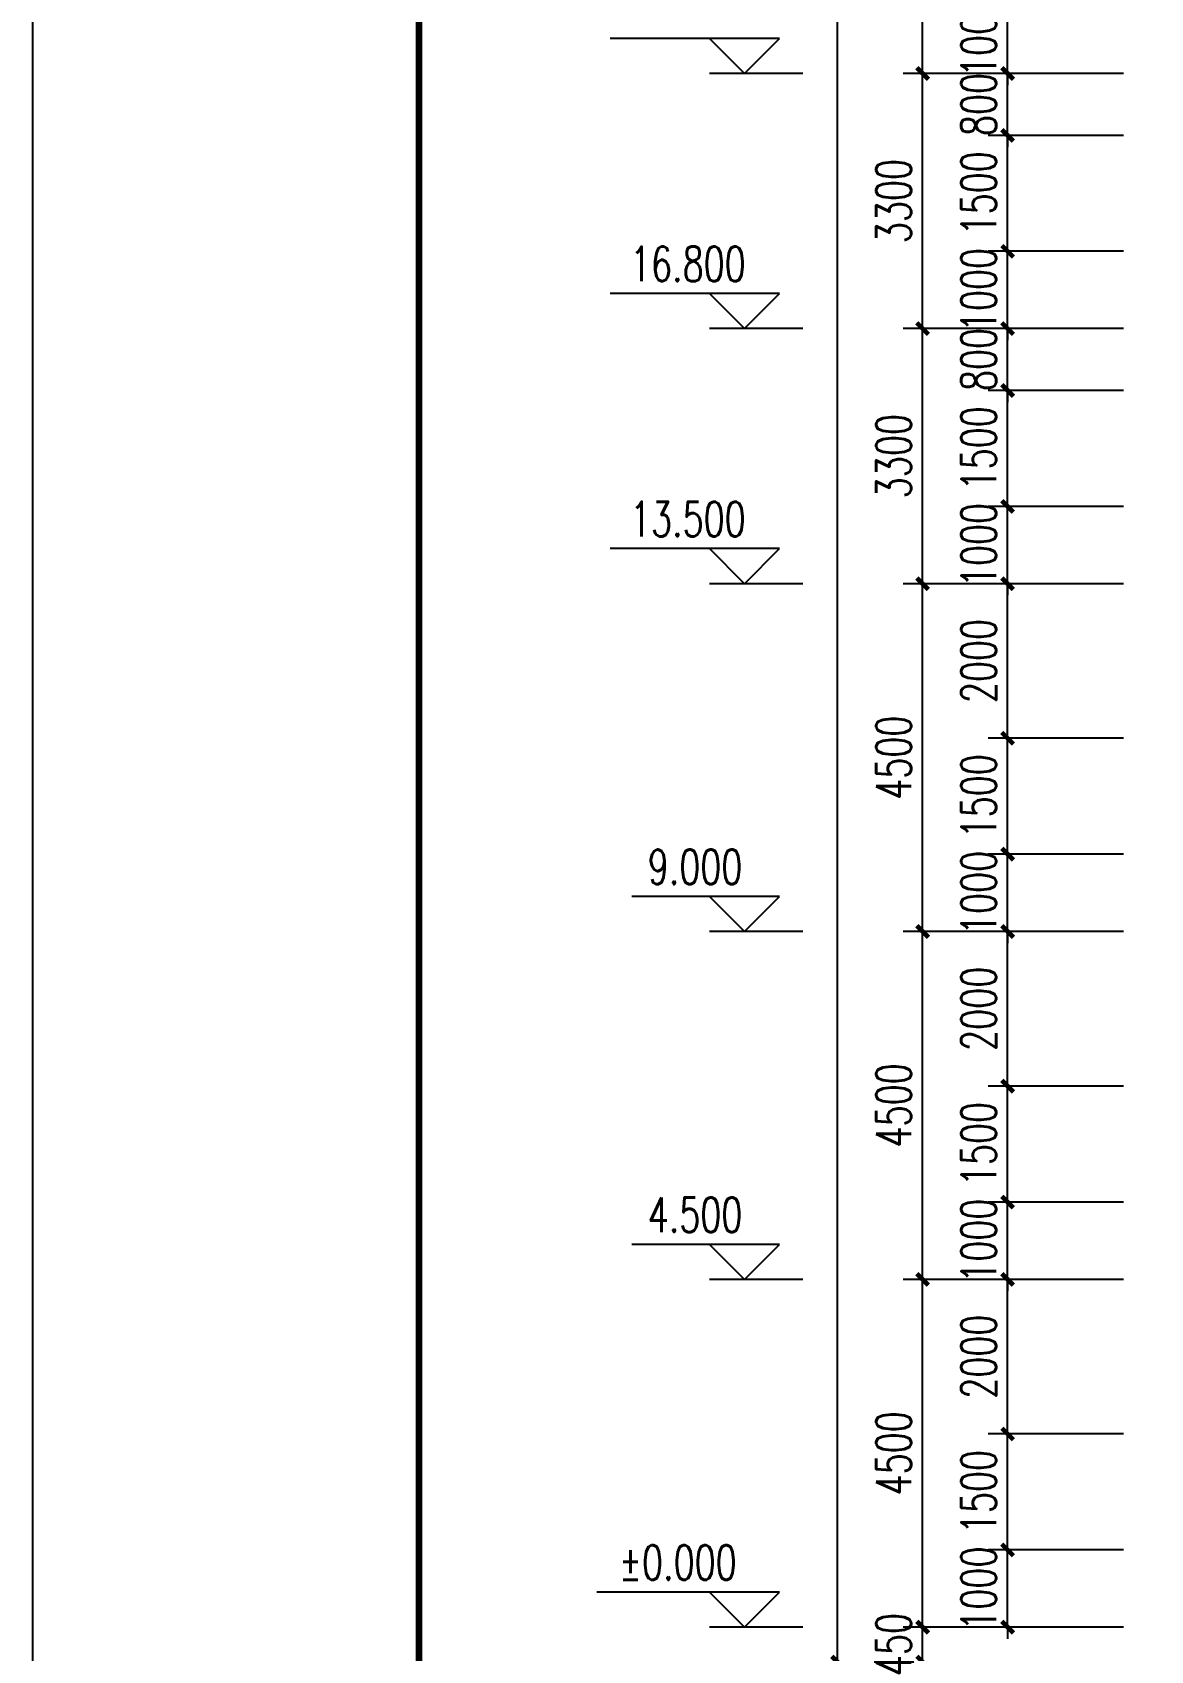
# Model space of a CAD drawing. Extents: x -1 to 1050000, y -900000 to 0.
# Drawn here: x 420000 to 434468, y -145684 to -124749 of the extents above; entities that cross this region are included whole.
import ezdxf

# ---------------------------------------------------------------- set-up
doc = ezdxf.new("R2010")
doc.units = 0
doc.header["$LTSCALE"] = 1000
doc.header["$MEASUREMENT"] = 0
for name, color, linetype in [('DIM_ELEV', 3, 'Continuous'), ('G-ANNO-TTLB-THIN', 151, 'Continuous'), ('PUB_DIM', 3, 'Continuous'), ('PUB_TEXT', 7, 'Continuous')]:
    doc.layers.add(name, color=color, linetype=linetype)
doc.layers.add('G-ANNO-TTLB-WIDE', color=214, linetype='Continuous', lineweight=100)
doc.styles.add('_TCH_DIM', font='SIMPLEX', dxfattribs={"bigfont": 'GBCBIG'})
doc.styles.add('_TCH_DIM_T3', font='SIMPLEX', dxfattribs={"width": 0.705882, "bigfont": 'GBCBIG'})
doc.dimstyles.new('_TCH_ARCH&&100', dxfattribs={"dimtxt": 297.5, "dimasz": 100, "dimexe": 250, "dimexo": 300, "dimgap": 126.25, "dimtad": 1, "dimdec": 0, "dimzin": 0, "dimdsep": 46, "dimtxsty": '_TCH_DIM_T3', "dimblk": 'ARCHTICK', "dimcen": 0.09, "dimclrt": 7, "dimazin": 2, "dimtfac": 1, "dimtdec": 0, "dimtix": 1, "dimtmove": 2, "dimatfit": 3, "dimfxl": 1, "dimtolj": 1, "dimtzin": 0, "dimarcsym": 0})

# ---------------------------------------------------------------- blocks, each defined once
blk = doc.blocks.new('_ArchTick')
at = {"color": 0, "linetype": 'ByBlock', "const_width": 0.4}
blk.add_lwpolyline([(-0.5, -0.5), (0.5, 0.5)], dxfattribs=at)
blk = doc.blocks.new('*D415')
at = {"layer": 'Defpoints', "color": 0, "transparency": 16777216}
for p in [(432618, -144381), (434418, -144381), (434418, -145381)]:
    blk.add_point(p, dxfattribs=at)
at = {"layer": 'PUB_DIM', "color": 0, "lineweight": -2, "transparency": 16777216}
for p, q in [((432618, -144381), (432618, -144231)), ((434118, -144381), (432368, -144381)), ((432618, -145381), (432618, -144381)), ((434118, -145381), (432368, -145381)), ((432618, -145381), (432618, -145531))]:
    blk.add_line(p, q, dxfattribs=at)
at = {"layer": 'PUB_DIM', "color": 0, "lineweight": -2, "transparency": 16777216, "xscale": 150, "yscale": 150, "zscale": 150}
for p, rotation in [((432618, -144381), 270), ((432618, -145381), 90)]:
    blk.add_blockref('_ArchTick', p, dxfattribs=dict(at, rotation=rotation))
at = {"layer": 'PUB_DIM', "color": 7, "transparency": 16777216, "insert": (432243, -144881), "char_height": 450, "attachment_point": 5, "rotation": 90, "style": '_TCH_DIM_T3'}
blk.add_mtext('\\A1;1000', dxfattribs=at)
blk = doc.blocks.new('*D416')
at = {"layer": 'Defpoints', "color": 0, "transparency": 16777216}
for p in [(432618, -142881), (434418, -142881), (434418, -144381)]:
    blk.add_point(p, dxfattribs=at)
at = {"layer": 'PUB_DIM', "color": 0, "lineweight": -2, "transparency": 16777216}
for p, q in [((434118, -142881), (432368, -142881)), ((432618, -144381), (432618, -142881)), ((434118, -144381), (432368, -144381))]:
    blk.add_line(p, q, dxfattribs=at)
at = {"layer": 'PUB_DIM', "color": 0, "lineweight": -2, "transparency": 16777216, "xscale": 150, "yscale": 150, "zscale": 150}
for p, rotation in [((432618, -142881), 90), ((432618, -144381), 270)]:
    blk.add_blockref('_ArchTick', p, dxfattribs=dict(at, rotation=rotation))
at = {"layer": 'PUB_DIM', "color": 7, "transparency": 16777216, "insert": (432243, -143631), "char_height": 450, "attachment_point": 5, "rotation": 90, "style": '_TCH_DIM_T3'}
blk.add_mtext('\\A1;1500', dxfattribs=at)
blk = doc.blocks.new('*D417')
at = {"layer": 'Defpoints', "color": 0, "transparency": 16777216}
for p in [(432618, -140881), (434418, -140881), (434418, -142881)]:
    blk.add_point(p, dxfattribs=at)
at = {"layer": 'PUB_DIM', "color": 0, "lineweight": -2, "transparency": 16777216}
for p, q in [((434118, -140881), (432368, -140881)), ((432618, -142881), (432618, -140881)), ((434118, -142881), (432368, -142881))]:
    blk.add_line(p, q, dxfattribs=at)
at = {"layer": 'PUB_DIM', "color": 0, "lineweight": -2, "transparency": 16777216, "xscale": 150, "yscale": 150, "zscale": 150}
for p, rotation in [((432618, -140881), 90), ((432618, -142881), 270)]:
    blk.add_blockref('_ArchTick', p, dxfattribs=dict(at, rotation=rotation))
at = {"layer": 'PUB_DIM', "color": 7, "transparency": 16777216, "insert": (432243, -141881), "char_height": 450, "attachment_point": 5, "rotation": 90, "style": '_TCH_DIM_T3'}
blk.add_mtext('\\A1;2000', dxfattribs=at)
blk = doc.blocks.new('*D418')
at = {"layer": 'Defpoints', "color": 0, "transparency": 16777216}
for p in [(432618, -139881), (434418, -139881), (434418, -140881)]:
    blk.add_point(p, dxfattribs=at)
at = {"layer": 'PUB_DIM', "color": 0, "lineweight": -2, "transparency": 16777216}
for p, q in [((432618, -139881), (432618, -139731)), ((434118, -139881), (432368, -139881)), ((432618, -140881), (432618, -139881)), ((434118, -140881), (432368, -140881)), ((432618, -140881), (432618, -141031))]:
    blk.add_line(p, q, dxfattribs=at)
at = {"layer": 'PUB_DIM', "color": 0, "lineweight": -2, "transparency": 16777216, "xscale": 150, "yscale": 150, "zscale": 150}
for p, rotation in [((432618, -139881), 270), ((432618, -140881), 90)]:
    blk.add_blockref('_ArchTick', p, dxfattribs=dict(at, rotation=rotation))
at = {"layer": 'PUB_DIM', "color": 7, "transparency": 16777216, "insert": (432243, -140381), "char_height": 450, "attachment_point": 5, "rotation": 90, "style": '_TCH_DIM_T3'}
blk.add_mtext('\\A1;1000', dxfattribs=at)
blk = doc.blocks.new('*D419')
at = {"layer": 'Defpoints', "color": 0, "transparency": 16777216}
for p in [(432618, -138381), (434418, -138381), (434418, -139881)]:
    blk.add_point(p, dxfattribs=at)
at = {"layer": 'PUB_DIM', "color": 0, "lineweight": -2, "transparency": 16777216}
for p, q in [((434118, -138381), (432368, -138381)), ((432618, -139881), (432618, -138381)), ((434118, -139881), (432368, -139881))]:
    blk.add_line(p, q, dxfattribs=at)
at = {"layer": 'PUB_DIM', "color": 0, "lineweight": -2, "transparency": 16777216, "xscale": 150, "yscale": 150, "zscale": 150}
for p, rotation in [((432618, -138381), 90), ((432618, -139881), 270)]:
    blk.add_blockref('_ArchTick', p, dxfattribs=dict(at, rotation=rotation))
at = {"layer": 'PUB_DIM', "color": 7, "transparency": 16777216, "insert": (432243, -139131), "char_height": 450, "attachment_point": 5, "rotation": 90, "style": '_TCH_DIM_T3'}
blk.add_mtext('\\A1;1500', dxfattribs=at)
blk = doc.blocks.new('*D420')
at = {"layer": 'Defpoints', "color": 0, "transparency": 16777216}
for p in [(432618, -136381), (434418, -136381), (434418, -138381)]:
    blk.add_point(p, dxfattribs=at)
at = {"layer": 'PUB_DIM', "color": 0, "lineweight": -2, "transparency": 16777216}
for p, q in [((434118, -136381), (432368, -136381)), ((432618, -138381), (432618, -136381)), ((434118, -138381), (432368, -138381))]:
    blk.add_line(p, q, dxfattribs=at)
at = {"layer": 'PUB_DIM', "color": 0, "lineweight": -2, "transparency": 16777216, "xscale": 150, "yscale": 150, "zscale": 150}
for p, rotation in [((432618, -136381), 90), ((432618, -138381), 270)]:
    blk.add_blockref('_ArchTick', p, dxfattribs=dict(at, rotation=rotation))
at = {"layer": 'PUB_DIM', "color": 7, "transparency": 16777216, "insert": (432243, -137381), "char_height": 450, "attachment_point": 5, "rotation": 90, "style": '_TCH_DIM_T3'}
blk.add_mtext('\\A1;2000', dxfattribs=at)
blk = doc.blocks.new('*D421')
at = {"layer": 'Defpoints', "color": 0, "transparency": 16777216}
for p in [(432618, -135381), (434418, -135381), (434418, -136381)]:
    blk.add_point(p, dxfattribs=at)
at = {"layer": 'PUB_DIM', "color": 0, "lineweight": -2, "transparency": 16777216}
for p, q in [((432618, -135381), (432618, -135231)), ((434118, -135381), (432368, -135381)), ((432618, -136381), (432618, -135381)), ((434118, -136381), (432368, -136381)), ((432618, -136381), (432618, -136531))]:
    blk.add_line(p, q, dxfattribs=at)
at = {"layer": 'PUB_DIM', "color": 0, "lineweight": -2, "transparency": 16777216, "xscale": 150, "yscale": 150, "zscale": 150}
for p, rotation in [((432618, -135381), 270), ((432618, -136381), 90)]:
    blk.add_blockref('_ArchTick', p, dxfattribs=dict(at, rotation=rotation))
at = {"layer": 'PUB_DIM', "color": 7, "transparency": 16777216, "insert": (432243, -135881), "char_height": 450, "attachment_point": 5, "rotation": 90, "style": '_TCH_DIM_T3'}
blk.add_mtext('\\A1;1000', dxfattribs=at)
blk = doc.blocks.new('*D422')
at = {"layer": 'Defpoints', "color": 0, "transparency": 16777216}
for p in [(432618, -133881), (434418, -133881), (434418, -135381)]:
    blk.add_point(p, dxfattribs=at)
at = {"layer": 'PUB_DIM', "color": 0, "lineweight": -2, "transparency": 16777216}
for p, q in [((434118, -133881), (432368, -133881)), ((432618, -135381), (432618, -133881)), ((434118, -135381), (432368, -135381))]:
    blk.add_line(p, q, dxfattribs=at)
at = {"layer": 'PUB_DIM', "color": 0, "lineweight": -2, "transparency": 16777216, "xscale": 150, "yscale": 150, "zscale": 150}
for p, rotation in [((432618, -133881), 90), ((432618, -135381), 270)]:
    blk.add_blockref('_ArchTick', p, dxfattribs=dict(at, rotation=rotation))
at = {"layer": 'PUB_DIM', "color": 7, "transparency": 16777216, "insert": (432243, -134631), "char_height": 450, "attachment_point": 5, "rotation": 90, "style": '_TCH_DIM_T3'}
blk.add_mtext('\\A1;1500', dxfattribs=at)
blk = doc.blocks.new('*D423')
at = {"layer": 'Defpoints', "color": 0, "transparency": 16777216}
for p in [(432618, -131881), (434418, -131881), (434418, -133881)]:
    blk.add_point(p, dxfattribs=at)
at = {"layer": 'PUB_DIM', "color": 0, "lineweight": -2, "transparency": 16777216}
for p, q in [((434118, -131881), (432368, -131881)), ((432618, -133881), (432618, -131881)), ((434118, -133881), (432368, -133881))]:
    blk.add_line(p, q, dxfattribs=at)
at = {"layer": 'PUB_DIM', "color": 0, "lineweight": -2, "transparency": 16777216, "xscale": 150, "yscale": 150, "zscale": 150}
for p, rotation in [((432618, -131881), 90), ((432618, -133881), 270)]:
    blk.add_blockref('_ArchTick', p, dxfattribs=dict(at, rotation=rotation))
at = {"layer": 'PUB_DIM', "color": 7, "transparency": 16777216, "insert": (432243, -132881), "char_height": 450, "attachment_point": 5, "rotation": 90, "style": '_TCH_DIM_T3'}
blk.add_mtext('\\A1;2000', dxfattribs=at)
blk = doc.blocks.new('*D433')
at = {"layer": 'Defpoints', "color": 0, "transparency": 16777216}
for p in [(432618, -130881), (434418, -130881), (434418, -131881)]:
    blk.add_point(p, dxfattribs=at)
at = {"layer": 'PUB_DIM', "color": 0, "lineweight": -2, "transparency": 16777216}
for p, q in [((432618, -130881), (432618, -130731)), ((434118, -130881), (432368, -130881)), ((432618, -131881), (432618, -130881)), ((434118, -131881), (432368, -131881)), ((432618, -131881), (432618, -132031))]:
    blk.add_line(p, q, dxfattribs=at)
at = {"layer": 'PUB_DIM', "color": 0, "lineweight": -2, "transparency": 16777216, "xscale": 150, "yscale": 150, "zscale": 150}
for p, rotation in [((432618, -130881), 270), ((432618, -131881), 90)]:
    blk.add_blockref('_ArchTick', p, dxfattribs=dict(at, rotation=rotation))
at = {"layer": 'PUB_DIM', "color": 7, "transparency": 16777216, "insert": (432243, -131381), "char_height": 450, "attachment_point": 5, "rotation": 90, "style": '_TCH_DIM_T3'}
blk.add_mtext('\\A1;1000', dxfattribs=at)
blk = doc.blocks.new('*D434')
at = {"layer": 'Defpoints', "color": 0, "transparency": 16777216}
for p in [(432618, -129381), (434418, -129381), (434418, -130881)]:
    blk.add_point(p, dxfattribs=at)
at = {"layer": 'PUB_DIM', "color": 0, "lineweight": -2, "transparency": 16777216}
for p, q in [((434118, -129381), (432368, -129381)), ((432618, -130881), (432618, -129381)), ((434118, -130881), (432368, -130881))]:
    blk.add_line(p, q, dxfattribs=at)
at = {"layer": 'PUB_DIM', "color": 0, "lineweight": -2, "transparency": 16777216, "xscale": 150, "yscale": 150, "zscale": 150}
for p, rotation in [((432618, -129381), 90), ((432618, -130881), 270)]:
    blk.add_blockref('_ArchTick', p, dxfattribs=dict(at, rotation=rotation))
at = {"layer": 'PUB_DIM', "color": 7, "transparency": 16777216, "insert": (432243, -130131), "char_height": 450, "attachment_point": 5, "rotation": 90, "style": '_TCH_DIM_T3'}
blk.add_mtext('\\A1;1500', dxfattribs=at)
blk = doc.blocks.new('*D435')
at = {"layer": 'Defpoints', "color": 0, "transparency": 16777216}
for p in [(432618, -128581), (434418, -128581), (434418, -129381)]:
    blk.add_point(p, dxfattribs=at)
at = {"layer": 'PUB_DIM', "color": 0, "lineweight": -2, "transparency": 16777216}
for p, q in [((432618, -128581), (432618, -128431)), ((434118, -128581), (432368, -128581)), ((432618, -129381), (432618, -128581)), ((434118, -129381), (432368, -129381)), ((432618, -129381), (432618, -129531))]:
    blk.add_line(p, q, dxfattribs=at)
at = {"layer": 'PUB_DIM', "color": 0, "lineweight": -2, "transparency": 16777216, "xscale": 150, "yscale": 150, "zscale": 150}
for p, rotation in [((432618, -128581), 270), ((432618, -129381), 90)]:
    blk.add_blockref('_ArchTick', p, dxfattribs=dict(at, rotation=rotation))
at = {"layer": 'PUB_DIM', "color": 7, "transparency": 16777216, "insert": (432243, -128981), "char_height": 450, "attachment_point": 5, "rotation": 90, "style": '_TCH_DIM_T3'}
blk.add_mtext('\\A1;800', dxfattribs=at)
blk = doc.blocks.new('*D436')
at = {"layer": 'Defpoints', "color": 0, "transparency": 16777216}
for p in [(432618, -127581), (434418, -127581), (434418, -128581)]:
    blk.add_point(p, dxfattribs=at)
at = {"layer": 'PUB_DIM', "color": 0, "lineweight": -2, "transparency": 16777216}
for p, q in [((432618, -127581), (432618, -127431)), ((434118, -127581), (432368, -127581)), ((432618, -128581), (432618, -127581)), ((434118, -128581), (432368, -128581)), ((432618, -128581), (432618, -128731))]:
    blk.add_line(p, q, dxfattribs=at)
at = {"layer": 'PUB_DIM', "color": 0, "lineweight": -2, "transparency": 16777216, "xscale": 150, "yscale": 150, "zscale": 150}
for p, rotation in [((432618, -127581), 270), ((432618, -128581), 90)]:
    blk.add_blockref('_ArchTick', p, dxfattribs=dict(at, rotation=rotation))
at = {"layer": 'PUB_DIM', "color": 7, "transparency": 16777216, "insert": (432243, -128081), "char_height": 450, "attachment_point": 5, "rotation": 90, "style": '_TCH_DIM_T3'}
blk.add_mtext('\\A1;1000', dxfattribs=at)
blk = doc.blocks.new('*D437')
at = {"layer": 'Defpoints', "color": 0, "transparency": 16777216}
for p in [(432618, -126081), (434418, -126081), (434418, -127581)]:
    blk.add_point(p, dxfattribs=at)
at = {"layer": 'PUB_DIM', "color": 0, "lineweight": -2, "transparency": 16777216}
for p, q in [((434118, -126081), (432368, -126081)), ((432618, -127581), (432618, -126081)), ((434118, -127581), (432368, -127581))]:
    blk.add_line(p, q, dxfattribs=at)
at = {"layer": 'PUB_DIM', "color": 0, "lineweight": -2, "transparency": 16777216, "xscale": 150, "yscale": 150, "zscale": 150}
for p, rotation in [((432618, -126081), 90), ((432618, -127581), 270)]:
    blk.add_blockref('_ArchTick', p, dxfattribs=dict(at, rotation=rotation))
at = {"layer": 'PUB_DIM', "color": 7, "transparency": 16777216, "insert": (432243, -126831), "char_height": 450, "attachment_point": 5, "rotation": 90, "style": '_TCH_DIM_T3'}
blk.add_mtext('\\A1;1500', dxfattribs=at)
blk = doc.blocks.new('*D438')
at = {"layer": 'Defpoints', "color": 0, "transparency": 16777216}
for p in [(432618, -125281), (434418, -125281), (434418, -126081)]:
    blk.add_point(p, dxfattribs=at)
at = {"layer": 'PUB_DIM', "color": 0, "lineweight": -2, "transparency": 16777216}
for p, q in [((432618, -125281), (432618, -125131)), ((434118, -125281), (432368, -125281)), ((432618, -126081), (432618, -125281)), ((434118, -126081), (432368, -126081)), ((432618, -126081), (432618, -126231))]:
    blk.add_line(p, q, dxfattribs=at)
at = {"layer": 'PUB_DIM', "color": 0, "lineweight": -2, "transparency": 16777216, "xscale": 150, "yscale": 150, "zscale": 150}
for p, rotation in [((432618, -125281), 270), ((432618, -126081), 90)]:
    blk.add_blockref('_ArchTick', p, dxfattribs=dict(at, rotation=rotation))
at = {"layer": 'PUB_DIM', "color": 7, "transparency": 16777216, "insert": (432243, -125681), "char_height": 450, "attachment_point": 5, "rotation": 90, "style": '_TCH_DIM_T3'}
blk.add_mtext('\\A1;800', dxfattribs=at)
blk = doc.blocks.new('*D439')
at = {"layer": 'Defpoints', "color": 0, "transparency": 16777216}
for p in [(432618, -124281), (434418, -124281), (434418, -125281)]:
    blk.add_point(p, dxfattribs=at)
at = {"layer": 'PUB_DIM', "color": 0, "lineweight": -2, "transparency": 16777216}
for p, q in [((432618, -124281), (432618, -124131)), ((434118, -124281), (432368, -124281)), ((432618, -125281), (432618, -124281)), ((434118, -125281), (432368, -125281)), ((432618, -125281), (432618, -125431))]:
    blk.add_line(p, q, dxfattribs=at)
at = {"layer": 'PUB_DIM', "color": 0, "lineweight": -2, "transparency": 16777216, "xscale": 150, "yscale": 150, "zscale": 150}
for p, rotation in [((432618, -124281), 270), ((432618, -125281), 90)]:
    blk.add_blockref('_ArchTick', p, dxfattribs=dict(at, rotation=rotation))
at = {"layer": 'PUB_DIM', "color": 7, "transparency": 16777216, "insert": (432243, -124781), "char_height": 450, "attachment_point": 5, "rotation": 90, "style": '_TCH_DIM_T3'}
blk.add_mtext('\\A1;1000', dxfattribs=at)
blk = doc.blocks.new('*D470')
at = {"layer": 'Defpoints', "color": 0, "transparency": 16777216}
for p in [(431518, -121981), (434018, -121981), (434018, -125281)]:
    blk.add_point(p, dxfattribs=at)
at = {"layer": 'PUB_DIM', "color": 0, "lineweight": -2, "transparency": 16777216}
for p, q in [((433718, -121981), (431268, -121981)), ((431518, -125281), (431518, -121981)), ((433718, -125281), (431268, -125281))]:
    blk.add_line(p, q, dxfattribs=at)
at = {"layer": 'PUB_DIM', "color": 0, "lineweight": -2, "transparency": 16777216, "xscale": 150, "yscale": 150, "zscale": 150}
for p, rotation in [((431518, -121981), 90), ((431518, -125281), 270)]:
    blk.add_blockref('_ArchTick', p, dxfattribs=dict(at, rotation=rotation))
at = {"layer": 'PUB_DIM', "color": 7, "transparency": 16777216, "insert": (431143, -123631), "char_height": 450, "attachment_point": 5, "rotation": 90, "style": '_TCH_DIM_T3'}
blk.add_mtext('\\A1;3300', dxfattribs=at)
blk = doc.blocks.new('*D471')
at = {"layer": 'Defpoints', "color": 0, "transparency": 16777216}
for p in [(431518, -125281), (434018, -125281), (434018, -128581)]:
    blk.add_point(p, dxfattribs=at)
at = {"layer": 'PUB_DIM', "color": 0, "lineweight": -2, "transparency": 16777216}
for p, q in [((433718, -125281), (431268, -125281)), ((431518, -128581), (431518, -125281)), ((433718, -128581), (431268, -128581))]:
    blk.add_line(p, q, dxfattribs=at)
at = {"layer": 'PUB_DIM', "color": 0, "lineweight": -2, "transparency": 16777216, "xscale": 150, "yscale": 150, "zscale": 150}
for p, rotation in [((431518, -125281), 90), ((431518, -128581), 270)]:
    blk.add_blockref('_ArchTick', p, dxfattribs=dict(at, rotation=rotation))
at = {"layer": 'PUB_DIM', "color": 7, "transparency": 16777216, "insert": (431143, -126931), "char_height": 450, "attachment_point": 5, "rotation": 90, "style": '_TCH_DIM_T3'}
blk.add_mtext('\\A1;3300', dxfattribs=at)
blk = doc.blocks.new('*D472')
at = {"layer": 'Defpoints', "color": 0, "transparency": 16777216}
for p in [(431518, -128581), (434018, -128581), (434018, -131881)]:
    blk.add_point(p, dxfattribs=at)
at = {"layer": 'PUB_DIM', "color": 0, "lineweight": -2, "transparency": 16777216}
for p, q in [((433718, -128581), (431268, -128581)), ((431518, -131881), (431518, -128581)), ((433718, -131881), (431268, -131881))]:
    blk.add_line(p, q, dxfattribs=at)
at = {"layer": 'PUB_DIM', "color": 0, "lineweight": -2, "transparency": 16777216, "xscale": 150, "yscale": 150, "zscale": 150}
for p, rotation in [((431518, -128581), 90), ((431518, -131881), 270)]:
    blk.add_blockref('_ArchTick', p, dxfattribs=dict(at, rotation=rotation))
at = {"layer": 'PUB_DIM', "color": 7, "transparency": 16777216, "insert": (431143, -130231), "char_height": 450, "attachment_point": 5, "rotation": 90, "style": '_TCH_DIM_T3'}
blk.add_mtext('\\A1;3300', dxfattribs=at)
blk = doc.blocks.new('*D473')
at = {"layer": 'Defpoints', "color": 0, "transparency": 16777216}
for p in [(431518, -131881), (434018, -131881), (434018, -136381)]:
    blk.add_point(p, dxfattribs=at)
at = {"layer": 'PUB_DIM', "color": 0, "lineweight": -2, "transparency": 16777216}
for p, q in [((433718, -131881), (431268, -131881)), ((431518, -136381), (431518, -131881)), ((433718, -136381), (431268, -136381))]:
    blk.add_line(p, q, dxfattribs=at)
at = {"layer": 'PUB_DIM', "color": 0, "lineweight": -2, "transparency": 16777216, "xscale": 150, "yscale": 150, "zscale": 150}
for p, rotation in [((431518, -131881), 90), ((431518, -136381), 270)]:
    blk.add_blockref('_ArchTick', p, dxfattribs=dict(at, rotation=rotation))
at = {"layer": 'PUB_DIM', "color": 7, "transparency": 16777216, "insert": (431143, -134131), "char_height": 450, "attachment_point": 5, "rotation": 90, "style": '_TCH_DIM_T3'}
blk.add_mtext('\\A1;4500', dxfattribs=at)
blk = doc.blocks.new('*D474')
at = {"layer": 'Defpoints', "color": 0, "transparency": 16777216}
for p in [(431518, -136381), (434018, -136381), (434018, -140881)]:
    blk.add_point(p, dxfattribs=at)
at = {"layer": 'PUB_DIM', "color": 0, "lineweight": -2, "transparency": 16777216}
for p, q in [((433718, -136381), (431268, -136381)), ((431518, -140881), (431518, -136381)), ((433718, -140881), (431268, -140881))]:
    blk.add_line(p, q, dxfattribs=at)
at = {"layer": 'PUB_DIM', "color": 0, "lineweight": -2, "transparency": 16777216, "xscale": 150, "yscale": 150, "zscale": 150}
for p, rotation in [((431518, -136381), 90), ((431518, -140881), 270)]:
    blk.add_blockref('_ArchTick', p, dxfattribs=dict(at, rotation=rotation))
at = {"layer": 'PUB_DIM', "color": 7, "transparency": 16777216, "insert": (431143, -138631), "char_height": 450, "attachment_point": 5, "rotation": 90, "style": '_TCH_DIM_T3'}
blk.add_mtext('\\A1;4500', dxfattribs=at)
blk = doc.blocks.new('*D475')
at = {"layer": 'Defpoints', "color": 0, "transparency": 16777216}
for p in [(431518, -140881), (434018, -140881), (434018, -145381)]:
    blk.add_point(p, dxfattribs=at)
at = {"layer": 'PUB_DIM', "color": 0, "lineweight": -2, "transparency": 16777216}
for p, q in [((433718, -140881), (431268, -140881)), ((431518, -145381), (431518, -140881)), ((433718, -145381), (431268, -145381))]:
    blk.add_line(p, q, dxfattribs=at)
at = {"layer": 'PUB_DIM', "color": 0, "lineweight": -2, "transparency": 16777216, "xscale": 150, "yscale": 150, "zscale": 150}
for p, rotation in [((431518, -140881), 90), ((431518, -145381), 270)]:
    blk.add_blockref('_ArchTick', p, dxfattribs=dict(at, rotation=rotation))
at = {"layer": 'PUB_DIM', "color": 7, "transparency": 16777216, "insert": (431143, -143131), "char_height": 450, "attachment_point": 5, "rotation": 90, "style": '_TCH_DIM_T3'}
blk.add_mtext('\\A1;4500', dxfattribs=at)
blk = doc.blocks.new('*D476')
at = {"layer": 'Defpoints', "color": 0, "transparency": 16777216}
for p in [(431518, -145381), (434018, -145381), (434018, -145831)]:
    blk.add_point(p, dxfattribs=at)
at = {"layer": 'PUB_DIM', "color": 0, "lineweight": -2, "transparency": 16777216}
for p, q in [((431518, -145381), (431518, -145231)), ((433718, -145381), (431268, -145381)), ((431518, -145831), (431518, -145381)), ((433718, -145831), (431268, -145831)), ((431518, -145831), (431518, -145981))]:
    blk.add_line(p, q, dxfattribs=at)
at = {"layer": 'PUB_DIM', "color": 0, "lineweight": -2, "transparency": 16777216, "xscale": 150, "yscale": 150, "zscale": 150}
for p, rotation in [((431518, -145381), 270), ((431518, -145831), 90)]:
    blk.add_blockref('_ArchTick', p, dxfattribs=dict(at, rotation=rotation))
at = {"layer": 'PUB_DIM', "color": 7, "transparency": 16777216, "insert": (431143, -145606), "char_height": 450, "attachment_point": 5, "rotation": 90, "style": '_TCH_DIM_T3'}
blk.add_mtext('\\A1;450', dxfattribs=at)
blk = doc.blocks.new('*D477')
at = {"layer": 'Defpoints', "color": 0, "transparency": 16777216}
for p in [(430418, -74581), (433618, -74581), (433618, -145831)]:
    blk.add_point(p, dxfattribs=at)
at = {"layer": 'PUB_DIM', "color": 0, "lineweight": -2, "transparency": 16777216}
for p, q in [((433318, -74581), (430168, -74581)), ((430418, -145831), (430418, -74581)), ((433318, -145831), (430168, -145831))]:
    blk.add_line(p, q, dxfattribs=at)
at = {"layer": 'PUB_DIM', "color": 0, "lineweight": -2, "transparency": 16777216, "xscale": 150, "yscale": 150, "zscale": 150}
for p, rotation in [((430418, -74581), 90), ((430418, -145831), 270)]:
    blk.add_blockref('_ArchTick', p, dxfattribs=dict(at, rotation=rotation))
at = {"layer": 'PUB_DIM', "color": 7, "transparency": 16777216, "insert": (430043, -110206), "char_height": 450, "attachment_point": 5, "rotation": 90, "style": '_TCH_DIM_T3'}
blk.add_mtext('\\A1;71250', dxfattribs=at)

msp = doc.modelspace()

# ---------------------------------------------------------------- linework, layer by layer
msp.add_line((420000, 0), (420000, -900000))
at = {"layer": 'DIM_ELEV'}
for p, q in [((429666.11, -124827.83), (427476.52, -124827.83)), ((429213.09, -125280.85), (428760.07, -124827.83)), ((429213.09, -125280.85), (429666.11, -124827.83)), ((429968.13, -125280.85), (428760.07, -125280.85)), ((429666.11, -128127.83), (427476.52, -128127.83)), ((429213.09, -128580.85), (428760.07, -128127.83)), ((429213.09, -128580.85), (429666.11, -128127.83)), ((429968.13, -128580.85), (428760.07, -128580.85)), ((429666.11, -131427.83), (427476.52, -131427.83)), ((429213.09, -131880.85), (428760.07, -131427.83)), ((429213.09, -131880.85), (429666.11, -131427.83)), ((429968.13, -131880.85), (428760.07, -131880.85)), ((429666.11, -135927.83), (427754.37, -135927.83)), ((429213.09, -136380.85), (428760.07, -135927.83)), ((429213.09, -136380.85), (429666.11, -135927.83)), ((429968.13, -136380.85), (428760.07, -136380.85)), ((429666.11, -140427.83), (427754.37, -140427.83)), ((429213.09, -140880.85), (428760.07, -140427.83)), ((429213.09, -140880.85), (429666.11, -140427.83)), ((429968.13, -140880.85), (428760.07, -140880.85)), ((429666.11, -144927.83), (427302.86, -144927.83)), ((429213.09, -145380.85), (428760.07, -144927.83)), ((429213.09, -145380.85), (429666.11, -144927.83)), ((429968.13, -145380.85), (428760.07, -145380.85))]:
    msp.add_line(p, q, dxfattribs=at)
at = {"layer": 'G-ANNO-TTLB-THIN'}
msp.add_lwpolyline([(420000, -180000), (588200, -180000), (588200, -61200), (420000, -61200)], close=True, dxfattribs=at)
at = {"layer": 'G-ANNO-TTLB-WIDE'}
msp.add_lwpolyline([(586200, -63200), (425000, -63200), (425000, -178000), (586200, -178000)], close=True, dxfattribs=at)

# ---------------------------------------------------------------- texts
at = {"layer": 'PUB_TEXT', "style": '_TCH_DIM', "width": 0.705882}
for s, p in [('16.800', (427733.23, -127969.27)), ('13.500', (427733.23, -131269.27)), ('9.000', (427962.76, -135769.27)), ('4.500', (427962.76, -140269.27)), ('%%P0.000', (427589.77, -144769.27))]:
    msp.add_text(s, height=449.245, dxfattribs=at).set_placement(p)

# ---------------------------------------------------------------- dimensions: what is measured, and where the dimension line sits
at = {"layer": 'PUB_DIM'}
for p1, p2, distance, picture, middle in [((433618.13, -145830.85), (433618.13, -74580.85), 3200, '*D477', (430043.13, -110205.85)), ((434018.13, -125280.85), (434018.13, -121980.85), 2500, '*D470', (431143.13, -123630.85)), ((434418.13, -125280.85), (434418.13, -124280.85), 1800, '*D439', (432243.13, -124780.85)), ((434018.13, -128580.85), (434018.13, -125280.85), 2500, '*D471', (431143.13, -126930.85)), ((434418.13, -126080.85), (434418.13, -125280.85), 1800, '*D438', (432243.13, -125680.85)), ((434418.13, -127580.85), (434418.13, -126080.85), 1800, '*D437', (432243.13, -126830.85)), ((434418.13, -128580.85), (434418.13, -127580.85), 1800, '*D436', (432243.13, -128080.85)), ((434018.13, -131880.85), (434018.13, -128580.85), 2500, '*D472', (431143.13, -130230.85)), ((434418.13, -129380.85), (434418.13, -128580.85), 1800, '*D435', (432243.13, -128980.85)), ((434418.13, -130880.85), (434418.13, -129380.85), 1800, '*D434', (432243.13, -130130.85)), ((434418.13, -131880.85), (434418.13, -130880.85), 1800, '*D433', (432243.13, -131380.85)), ((434018.13, -136380.85), (434018.13, -131880.85), 2500, '*D473', (431143.13, -134130.85)), ((434418.13, -133880.85), (434418.13, -131880.85), 1800, '*D423', (432243.13, -132880.85)), ((434418.13, -135380.85), (434418.13, -133880.85), 1800, '*D422', (432243.13, -134630.85)), ((434418.13, -136380.85), (434418.13, -135380.85), 1800, '*D421', (432243.13, -135880.85)), ((434018.13, -140880.85), (434018.13, -136380.85), 2500, '*D474', (431143.13, -138630.85)), ((434418.13, -138380.85), (434418.13, -136380.85), 1800, '*D420', (432243.13, -137380.85)), ((434418.13, -139880.85), (434418.13, -138380.85), 1800, '*D419', (432243.13, -139130.85)), ((434418.13, -140880.85), (434418.13, -139880.85), 1800, '*D418', (432243.13, -140380.85)), ((434018.13, -145380.85), (434018.13, -140880.85), 2500, '*D475', (431143.13, -143130.85)), ((434418.13, -142880.85), (434418.13, -140880.85), 1800, '*D417', (432243.13, -141880.85)), ((434418.13, -144380.85), (434418.13, -142880.85), 1800, '*D416', (432243.13, -143630.85)), ((434418.13, -145380.85), (434418.13, -144380.85), 1800, '*D415', (432243.13, -144880.85)), ((434018.13, -145830.85), (434018.13, -145380.85), 2500, '*D476', (431143.13, -145605.85))]:
    dim = msp.add_aligned_dim(p1=p1, p2=p2, distance=distance, dimstyle='_TCH_ARCH&&100', override={"dimtxt": 450, "dimasz": 150, "dimgap": 150}, dxfattribs=at)
    dim.commit()
    dim.dimension.update_dxf_attribs({"geometry": picture, "text_midpoint": middle})

doc.saveas('drawing.dxf')
